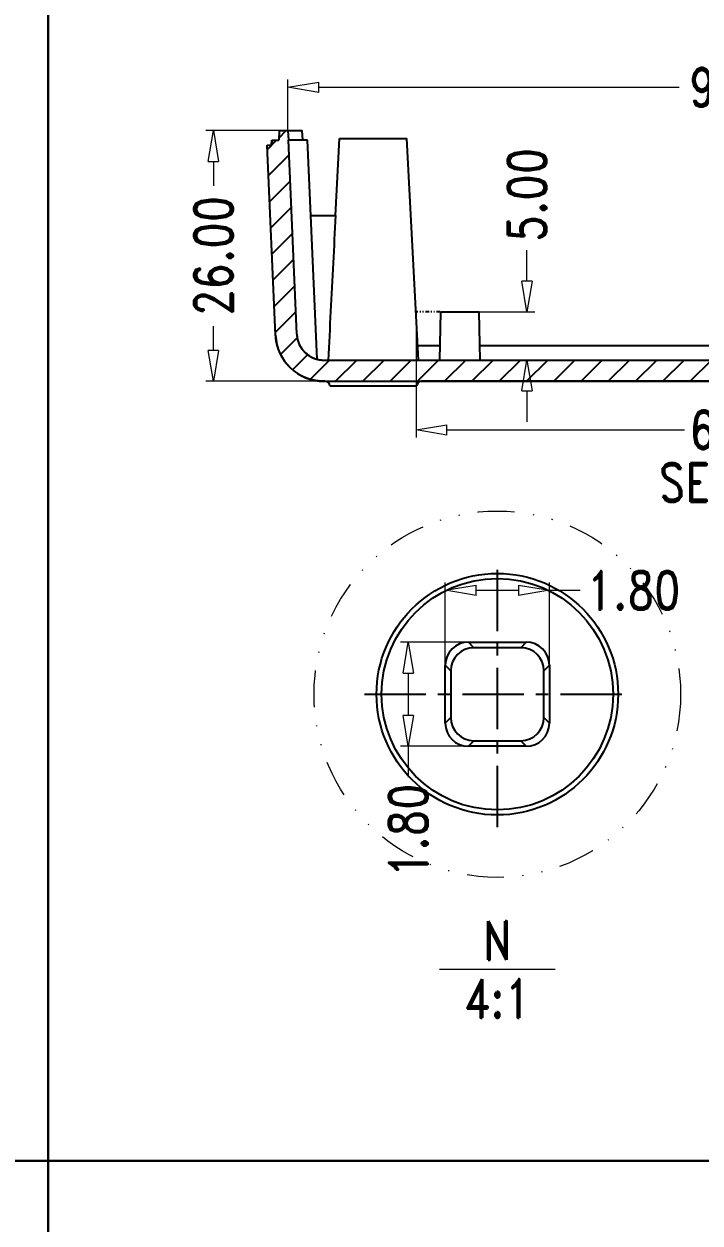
# Model space of a CAD drawing. Header units: millimetres. Extents: x 780 to 1231, y 190 to 834.
# Drawn here: x 1003 to 1073.1, y 505.5 to 629.8 of the extents above; entities that cross this region are included whole.
import ezdxf
from ezdxf.enums import TextEntityAlignment as Align

# ---------------------------------------------------------------- set-up
doc = ezdxf.new("R2010")
doc.units = ezdxf.units.MM
doc.linetypes.add('CENTER', pattern=[50.8, 31.75, -6.35, 6.35, -6.35])
doc.linetypes.add('DIVIDE', pattern=[31.75, 12.7, -6.35, 0, -6.35, 0, -6.35])
doc.layers.add('06___PRT_ALL_SURFS', color=7, linetype='Continuous')
doc.layers.add('dim', color=3, linetype='Continuous', lineweight=9)
doc.layers.add('hatch', color=56, linetype='Continuous', lineweight=9)
doc.styles.add('LongTou', font='romand.shx', dxfattribs={"width": 0.8, "bigfont": 'whgdtxt.shx'})
doc.dimstyles.new('YanXiu', dxfattribs={"dimtxt": 2.5, "dimasz": 2.2, "dimexe": 1, "dimexo": 0, "dimgap": 0.66, "dimtad": 0, "dimzin": 1, "dimdsep": 46, "dimtxsty": 'LongTou', "dimblk": 'CLOSEDBLANK', "dimcen": 0, "dimclrd": 256, "dimclre": 131, "dimclrt": 42, "dimazin": 0, "dimtfac": 1, "dimtofl": 0, "dimtmove": 0, "dimatfit": 3, "dimldrblk": 'CLOSEDBLANK', "dimfxl": 1, "dimlwd": 5, "dimlwe": 5, "dimarcsym": 0})

# ---------------------------------------------------------------- blocks, each defined once
blk = doc.blocks.new('_ClosedBlank')
at = {"color": 0, "linetype": 'ByBlock', "lineweight": -2}
for p, q in [((-1, 0.167), (0, 0)), ((-1, 0.167), (-1, -0.167)), ((0, 0), (-1, -0.167))]:
    blk.add_line(p, q, dxfattribs=at)
blk = doc.blocks.new('*D384')
at = {"layer": 'Defpoints', "color": 0}
for p in [(15.09, -271.15), (-80.61, -275.65), (15.09, -275.65)]:
    blk.add_point(p, dxfattribs=at)
at = {"layer": 'dim', "color": 131, "lineweight": 5}
for p, q in [((-80.61, -275.65), (-80.61, -270.35)), ((15.09, -275.65), (15.09, -270.35))]:
    blk.add_line(p, q, dxfattribs=at)
at = {"layer": 'dim', "lineweight": 5}
for p, q in [((-77.41, -271.15), (-40.04, -271.15)), ((11.89, -271.15), (-25.49, -271.15))]:
    blk.add_line(p, q, dxfattribs=at)
at = {"layer": 'dim', "lineweight": 5, "xscale": 3.2, "yscale": 3.2, "zscale": 3.2, "rotation": 180}
blk.add_blockref('_ClosedBlank', (-80.61, -271.15), dxfattribs=at)
at = {"layer": 'dim', "lineweight": 5, "xscale": 3.2, "yscale": 3.2, "zscale": 3.2}
blk.add_blockref('_ClosedBlank', (15.09, -271.15), dxfattribs=at)
at = {"layer": 'dim', "color": 42, "insert": (-32.76, -271.15), "char_height": 4, "attachment_point": 5, "style": 'LongTou'}
blk.add_mtext('95.70', dxfattribs=at)
blk = doc.blocks.new('*D382')
at = {"layer": 'Defpoints', "color": 0}
for p in [(-81.51, -275.65), (-88.32, -301.65), (-76.88, -301.65)]:
    blk.add_point(p, dxfattribs=at)
at = {"layer": 'dim', "color": 131, "lineweight": 5}
for p, q in [((-81.51, -275.65), (-89.12, -275.65)), ((-76.88, -301.65), (-89.12, -301.65))]:
    blk.add_line(p, q, dxfattribs=at)
at = {"layer": 'dim', "lineweight": 5}
for p, q in [((-88.32, -278.85), (-88.32, -281.38)), ((-88.32, -298.45), (-88.32, -295.93))]:
    blk.add_line(p, q, dxfattribs=at)
at = {"layer": 'dim', "lineweight": 5, "xscale": 3.2, "yscale": 3.2, "zscale": 3.2}
for p, rotation in [((-88.32, -275.65), 90), ((-88.32, -301.65), 270)]:
    blk.add_blockref('_ClosedBlank', p, dxfattribs=dict(at, rotation=rotation))
at = {"layer": 'dim', "color": 42, "insert": (-88.32, -288.65), "char_height": 4, "attachment_point": 5, "rotation": 90, "style": 'LongTou'}
blk.add_mtext('26.00', dxfattribs=at)
blk = doc.blocks.new('*D383')
at = {"layer": 'Defpoints', "color": 0}
for p in [(-67.32, -294.45), (1.79, -294.45), (1.79, -306.69)]:
    blk.add_point(p, dxfattribs=at)
at = {"layer": 'dim', "color": 131, "lineweight": 5}
for p, q in [((-67.32, -294.45), (-67.32, -307.49)), ((1.79, -294.45), (1.79, -307.49))]:
    blk.add_line(p, q, dxfattribs=at)
at = {"layer": 'dim', "lineweight": 5}
for p, q in [((-64.12, -306.69), (-39.5, -306.69)), ((-1.41, -306.69), (-26.02, -306.69))]:
    blk.add_line(p, q, dxfattribs=at)
at = {"layer": 'dim', "lineweight": 5, "xscale": 3.2, "yscale": 3.2, "zscale": 3.2, "rotation": 180}
blk.add_blockref('_ClosedBlank', (-67.32, -306.69), dxfattribs=at)
at = {"layer": 'dim', "lineweight": 5, "xscale": 3.2, "yscale": 3.2, "zscale": 3.2}
blk.add_blockref('_ClosedBlank', (1.79, -306.69), dxfattribs=at)
at = {"layer": 'dim', "color": 42, "insert": (-32.76, -306.69), "char_height": 4, "attachment_point": 5, "style": 'LongTou'}
blk.add_mtext('69.11', dxfattribs=at)
blk = doc.blocks.new('*D381')
at = {"layer": 'Defpoints', "color": 0}
for p in [(-60.76, -294.45), (-55.82, -294.45), (-60.85, -299.45)]:
    blk.add_point(p, dxfattribs=at)
at = {"layer": 'dim', "lineweight": 5}
for p, q in [((-55.82, -291.25), (-55.82, -288.05)), ((-55.82, -302.65), (-55.82, -305.85))]:
    blk.add_line(p, q, dxfattribs=at)
at = {"layer": 'dim', "color": 131, "lineweight": 5}
for p, q in [((-60.76, -294.45), (-55.02, -294.45)), ((-60.85, -299.45), (-55.02, -299.45))]:
    blk.add_line(p, q, dxfattribs=at)
at = {"layer": 'dim', "lineweight": 5, "xscale": 3.2, "yscale": 3.2, "zscale": 3.2}
for p, rotation in [((-55.82, -294.45), 270), ((-55.82, -299.45), 90)]:
    blk.add_blockref('_ClosedBlank', p, dxfattribs=dict(at, rotation=rotation))
at = {"layer": 'dim', "color": 42, "insert": (-55.82, -282.3), "char_height": 4, "attachment_point": 5, "rotation": 90, "style": 'LongTou'}
blk.add_mtext('5.00', dxfattribs=at)
blk = doc.blocks.new('*D60')
at = {"layer": 'Defpoints', "color": 0}
for p in [(-3, 5.4), (-9.24, -5.4), (-3, -5.4)]:
    blk.add_point(p, dxfattribs=at)
at = {"layer": 'dim', "color": 131, "lineweight": 5}
for p, q in [((-3, 5.4), (-10.04, 5.4)), ((-3, -5.4), (-10.04, -5.4))]:
    blk.add_line(p, q, dxfattribs=at)
at = {"layer": 'dim', "lineweight": 5}
for p, q in [((-9.24, 2.2), (-9.24, -2.2)), ((-9.24, -5.4), (-9.24, -8.6))]:
    blk.add_line(p, q, dxfattribs=at)
at = {"layer": 'dim', "lineweight": 5, "xscale": 3.2, "yscale": 3.2, "zscale": 3.2}
for p, rotation in [((-9.24, 5.4), 90), ((-9.24, -5.4), 270)]:
    blk.add_blockref('_ClosedBlank', p, dxfattribs=dict(at, rotation=rotation))
at = {"layer": 'dim', "color": 6, "insert": (-9.24, -14.12), "char_height": 4, "attachment_point": 5, "rotation": 90, "style": 'LongTou'}
blk.add_mtext('1.80', dxfattribs=at)
blk = doc.blocks.new('*D61')
at = {"layer": 'Defpoints', "color": 0}
for p in [(5.4, 10.78), (-5.4, 3), (5.4, 3)]:
    blk.add_point(p, dxfattribs=at)
at = {"layer": 'dim', "color": 131, "lineweight": 5}
for p, q in [((-5.4, 3), (-5.4, 11.58)), ((5.4, 3), (5.4, 11.58))]:
    blk.add_line(p, q, dxfattribs=at)
at = {"layer": 'dim', "lineweight": 5}
for p, q in [((-2.2, 10.78), (2.2, 10.78)), ((5.4, 10.78), (8.6, 10.78))]:
    blk.add_line(p, q, dxfattribs=at)
at = {"layer": 'dim', "lineweight": 5, "xscale": 3.2, "yscale": 3.2, "zscale": 3.2, "rotation": 180}
blk.add_blockref('_ClosedBlank', (-5.4, 10.78), dxfattribs=at)
at = {"layer": 'dim', "lineweight": 5, "xscale": 3.2, "yscale": 3.2, "zscale": 3.2}
blk.add_blockref('_ClosedBlank', (5.4, 10.78), dxfattribs=at)
at = {"layer": 'dim', "color": 6, "insert": (14.12, 10.78), "char_height": 4, "attachment_point": 5, "style": 'LongTou'}
blk.add_mtext('1.80', dxfattribs=at)
blk = doc.blocks.new('u58')
at = {"color": 1, "linetype": 'CENTER', "ltscale": 0.2}
for p, q in [((0, -13.776), (0, 13.776)), ((-13.776, 0), (13.776, 0))]:
    blk.add_line(p, q, dxfattribs=at)
at = {"color": 7}
for p, q in [((-2.424, 4.824), (-3, 5.4)), ((-3, 5.4), (3, 5.4)), ((3, 5.4), (2.424, 4.824)), ((2.424, 4.824), (-2.424, 4.824)), ((-5.4, -3), (-5.4, 3)), ((-4.824, 2.424), (-5.4, 3)), ((5.4, 3), (4.824, 2.424)), ((5.4, 3), (5.4, -3)), ((-4.824, 2.424), (-4.824, -2.424)), ((4.824, -2.424), (4.824, 2.424)), ((-5.4, -3), (-4.824, -2.424)), ((5.4, -3), (4.824, -2.424)), ((-3, -5.4), (-2.424, -4.824)), ((-2.424, -4.824), (2.424, -4.824)), ((3, -5.4), (2.424, -4.824)), ((3, -5.4), (-3, -5.4))]:
    blk.add_line(p, q, dxfattribs=at)
for radius in [12.524, 12]:
    blk.add_circle((0, 0), radius, dxfattribs=at)
for centre, major_axis, start_param, end_param in [((-3, 3), (1.698, -1.698), 2.3563468, 3.9268385), ((3, 3), (1.698, 1.698), -0.7852459, 0.7852459), ((-2.424, 2.424), (-1.698, 1.698), -0.7852459, 0.7852459), ((2.424, 2.424), (-1.698, -1.698), 2.3563468, 3.9268385), ((-2.424, -2.424), (1.698, 1.698), 2.3563468, 3.9268385), ((2.424, -2.424), (-1.698, 1.698), 2.3563468, 3.9268385), ((-3, -3), (1.698, 1.698), -3.9268385, -2.3563468), ((3, -3), (1.698, -1.698), -0.7852459, 0.7852459)]:
    blk.add_ellipse(centre, major_axis=major_axis, ratio=0.9996955, start_param=start_param, end_param=end_param, dxfattribs=at)
at = {"layer": 'hatch', "color": 4, "linetype": 'DIVIDE', "ltscale": 0.3}
blk.add_circle((0, 0), 19, dxfattribs=at)
at = {"layer": 'dim'}
dim = blk.add_linear_dim(base=(5.4, 10.781), p1=(-5.4, 3), p2=(5.4, 3), dimstyle='YanXiu', override={"dimtxt": 4, "dimasz": 3.2, "dimexe": 0.7996, "dimgap": 0.7996, "dimlfac": 0.166667, "dimclrt": 6}, dxfattribs=at)
dim.commit()
dim.dimension.update_dxf_attribs({"geometry": '*D61', "text_midpoint": (14.123, 10.781)})
dim = blk.add_linear_dim(base=(-9.243, -5.4), p1=(-3, 5.4), p2=(-3, -5.4), angle=90, dimstyle='YanXiu', override={"dimtxt": 4, "dimasz": 3.2, "dimexe": 0.7996, "dimgap": 0.7996, "dimlfac": 0.166667, "dimclrt": 6}, dxfattribs=at)
dim.commit()
dim.dimension.update_dxf_attribs({"geometry": '*D60', "text_midpoint": (-9.243, -14.123)})
blk = doc.blocks.new('*u464')
h = blk.add_hatch()
h.set_pattern_fill('2', color=5, scale=2, angle=45, style=0, pattern_type=0)
h.set_pattern_definition([(45, (-404.7483, -52.4795), (-1.4142136, 1.4142136), [])])
edge = h.paths.add_edge_path()
edge.add_line((116.837, 80.87), (72.715, 80.87))
edge.add_line((72.715, 80.87), (72.715, 83.07))
edge.add_line((100.628, 83.07), (72.715, 83.07))
edge.add_line((100.628, 83.07), (100.715, 88.07))
edge.add_line((101.815, 88.07), (100.715, 88.07))
edge.add_line((101.908, 82.77), (101.815, 88.07))
edge.add_line((103.523, 82.77), (101.908, 82.77))
edge.add_line((103.523, 82.77), (103.615, 88.07))
edge.add_line((104.715, 88.07), (103.615, 88.07))
edge.add_line((104.802, 83.07), (104.715, 88.07))
edge.add_line((116.837, 83.07), (104.802, 83.07))
edge.add_spline(control_points=[(116.837, 83.07), (118.421, 83.07), (119.565, 84.165), (119.635, 85.748)], knot_values=[0, 0, 0, 0, 1, 1, 1, 1], weights=[1, 0.8149093, 0.8149093, 1], degree=3, periodic=0)
edge.add_line((119.635, 85.748), (120.513, 105.87))
edge.add_line((120.565, 106.87), (120.513, 105.87))
edge.add_line((121.461, 106.87), (120.565, 106.87))
edge.add_line((121.461, 106.87), (121.513, 105.87))
edge.add_line((122.215, 105.87), (121.513, 105.87))
edge.add_line((122.241, 105.37), (122.215, 105.87))
edge.add_line((122.693, 105.37), (122.241, 105.37))
edge.add_line((122.693, 105.37), (121.832, 85.652))
edge.add_spline(control_points=[(116.837, 80.87), (119.666, 80.87), (121.709, 82.826), (121.832, 85.652)], knot_values=[0, 0, 0, 0, 1, 1, 1, 1], weights=[1, 0.8149093, 0.8149093, 1], degree=3, periodic=0)
edge = h.paths.add_edge_path()
edge.add_line((72.715, 80.87), (72.715, 83.07))
edge.add_line((72.715, 80.87), (72.715, 83.07))
edge = h.paths.add_edge_path()
edge.add_line((28.593, 80.87), (72.715, 80.87))
edge.add_spline(control_points=[(28.593, 80.87), (25.765, 80.87), (23.721, 82.826), (23.598, 85.652)], knot_values=[0, 0, 0, 0, 1, 1, 1, 1], weights=[1, 0.8149093, 0.8149093, 1], degree=3, periodic=0)
edge.add_line((23.598, 85.652), (22.737, 105.37))
edge.add_line((22.737, 105.37), (23.189, 105.37))
edge.add_line((23.189, 105.37), (23.215, 105.87))
edge.add_line((23.215, 105.87), (23.917, 105.87))
edge.add_line((23.97, 106.87), (23.917, 105.87))
edge.add_line((23.97, 106.87), (24.865, 106.87))
edge.add_line((24.865, 106.87), (24.917, 105.87))
edge.add_line((25.796, 85.748), (24.917, 105.87))
edge.add_spline(control_points=[(25.796, 85.748), (25.865, 84.165), (27.009, 83.07), (28.593, 83.07)], knot_values=[0, 0, 0, 0, 1, 1, 1, 1], weights=[1, 0.8149093, 0.8149093, 1], degree=3, periodic=0)
edge.add_line((28.593, 83.07), (72.715, 83.07))
edge.add_line((72.715, 80.87), (72.715, 83.07))
at = {"color": 7}
for p, q in [((23.189, 105.37), (23.215, 105.87)), ((23.215, 105.87), (23.189, 105.37)), ((23.215, 105.87), (23.917, 105.87)), ((23.215, 105.87), (23.917, 105.87)), ((23.97, 106.87), (23.917, 105.87)), ((23.97, 106.87), (23.917, 105.87)), ((23.97, 106.87), (24.865, 106.87)), ((23.97, 106.87), (26.363, 106.87)), ((24.865, 106.87), (24.917, 105.87)), ((24.865, 106.87), (24.917, 105.87)), ((25.796, 85.748), (24.917, 105.87)), ((25.796, 85.748), (24.917, 105.87)), ((26.919, 105.87), (24.917, 105.87)), ((26.415, 105.87), (26.363, 106.87)), ((27.911, 83.154), (26.919, 105.87)), ((29.796, 98.07), (30.215, 106.07)), ((30.215, 106.07), (37.215, 106.07)), ((38.421, 83.07), (37.215, 106.07)), ((23.598, 85.652), (22.737, 105.37)), ((22.737, 105.37), (23.189, 105.37)), ((23.598, 85.652), (22.737, 105.37)), ((22.737, 105.37), (23.189, 105.37)), ((27.26, 98.07), (29.812, 98.07)), ((40.628, 83.07), (40.715, 88.07)), ((40.715, 88.07), (44.715, 88.07)), ((44.802, 83.07), (44.715, 88.07)), ((38.342, 84.57), (40.654, 84.57)), ((44.776, 84.57), (100.654, 84.57)), ((28.593, 83.07), (72.715, 83.07)), ((28.593, 83.07), (100.628, 83.07)), ((28.593, 80.87), (72.715, 80.87)), ((28.593, 80.87), (116.837, 80.87)), ((38.216, 80.37), (29.215, 80.37))]:
    blk.add_line(p, q, dxfattribs=at)
at = {"color": 2, "linetype": 'DIVIDE', "ltscale": 0.03}
blk.add_line((40.659, 88.07), (38.159, 88.07), dxfattribs=at)
at = {"color": 7}
for centre, radius, start, end in [((28.593, 85.87), 5, 182.5, 270), ((28.593, 85.87), 2.8, 182.5, 270), ((28.715, 80.37), 0.5, 2, 90), ((38.715, 80.37), 0.5, 90, 178)]:
    blk.add_arc(centre, radius, start, end, dxfattribs=at)
for points, start_tangent, end_tangent in [([(29.812, 98.07), (29.557, 93.117), (29.301, 88.116), (29.043, 83.07)], (-0.0512984, -0.9986834), (-0.0510435, -0.9986964)), ([(28.593, 80.87), (28.539, 80.87), (28.485, 80.871), (28.43, 80.873), (28.375, 80.875), (28.32, 80.878), (28.265, 80.881), (28.21, 80.885), (28.154, 80.889), (28.098, 80.895), (28.043, 80.901), (27.987, 80.907), (27.93, 80.914), (27.874, 80.922), (27.818, 80.931), (27.761, 80.94), (27.705, 80.95), (27.648, 80.96), (27.591, 80.971), (27.535, 80.983), (27.478, 80.996), (27.421, 81.009), (27.364, 81.023), (27.307, 81.038), (27.25, 81.054), (27.194, 81.07), (27.137, 81.087), (27.08, 81.105), (27.023, 81.123), (26.967, 81.142), (26.91, 81.162), (26.854, 81.182), (26.797, 81.204), (26.741, 81.226), (26.685, 81.248), (26.629, 81.272), (26.573, 81.296), (26.518, 81.321), (26.462, 81.347), (26.407, 81.373), (26.352, 81.4), (26.298, 81.428), (26.243, 81.457), (26.189, 81.486), (26.135, 81.516), (26.081, 81.547), (26.028, 81.578), (25.975, 81.61), (25.922, 81.643), (25.87, 81.677), (25.818, 81.711), (25.766, 81.746), (25.715, 81.781), (25.664, 81.818), (25.614, 81.854), (25.564, 81.892), (25.515, 81.93), (25.465, 81.969), (25.417, 82.009), (25.369, 82.049), (25.321, 82.089), (25.274, 82.131), (25.227, 82.173), (25.181, 82.215), (25.136, 82.258), (25.091, 82.302), (25.046, 82.346), (25.002, 82.391), (24.959, 82.436), (24.916, 82.482), (24.874, 82.528), (24.832, 82.575), (24.791, 82.623), (24.751, 82.67), (24.711, 82.719), (24.672, 82.767), (24.634, 82.817), (24.596, 82.866), (24.559, 82.916), (24.523, 82.967), (24.487, 83.018), (24.452, 83.069), (24.417, 83.12), (24.384, 83.172), (24.35, 83.224), (24.318, 83.277), (24.287, 83.33), (24.256, 83.383), (24.225, 83.436), (24.196, 83.49), (24.167, 83.544), (24.139, 83.598), (24.112, 83.653), (24.085, 83.707), (24.059, 83.762), (24.034, 83.817), (24.01, 83.873), (23.986, 83.928), (23.963, 83.983), (23.941, 84.039), (23.919, 84.095), (23.898, 84.151), (23.878, 84.207), (23.859, 84.263), (23.84, 84.319), (23.822, 84.375), (23.805, 84.431), (23.788, 84.487), (23.772, 84.543), (23.757, 84.6), (23.743, 84.656), (23.729, 84.712), (23.716, 84.768), (23.704, 84.824), (23.692, 84.88), (23.681, 84.936), (23.671, 84.992), (23.661, 85.048), (23.652, 85.103), (23.644, 85.159), (23.636, 85.214), (23.629, 85.27), (23.623, 85.325), (23.617, 85.38), (23.612, 85.435), (23.608, 85.489), (23.604, 85.544), (23.601, 85.598), (23.598, 85.652)], (-1, 0), (-0.0436194, 0.9990482)), ([(25.796, 85.748), (25.797, 85.718), (25.799, 85.687), (25.801, 85.657), (25.804, 85.626), (25.807, 85.595), (25.81, 85.565), (25.813, 85.534), (25.817, 85.503), (25.822, 85.472), (25.826, 85.441), (25.831, 85.41), (25.837, 85.378), (25.842, 85.347), (25.849, 85.316), (25.855, 85.284), (25.862, 85.253), (25.869, 85.221), (25.877, 85.19), (25.885, 85.159), (25.894, 85.127), (25.902, 85.096), (25.912, 85.064), (25.921, 85.033), (25.931, 85.001), (25.942, 84.97), (25.953, 84.939), (25.964, 84.907), (25.976, 84.876), (25.988, 84.845), (26, 84.814), (26.013, 84.782), (26.026, 84.751), (26.04, 84.721), (26.054, 84.69), (26.069, 84.659), (26.084, 84.628), (26.099, 84.598), (26.115, 84.568), (26.131, 84.537), (26.147, 84.507), (26.164, 84.477), (26.181, 84.448), (26.199, 84.418), (26.217, 84.389), (26.236, 84.359), (26.255, 84.33), (26.274, 84.301), (26.294, 84.273), (26.314, 84.244), (26.334, 84.216), (26.355, 84.188), (26.376, 84.16), (26.397, 84.133), (26.419, 84.105), (26.442, 84.078), (26.464, 84.052), (26.487, 84.025), (26.51, 83.999), (26.534, 83.973), (26.558, 83.947), (26.582, 83.922), (26.607, 83.897), (26.632, 83.872), (26.657, 83.847), (26.682, 83.823), (26.708, 83.8), (26.734, 83.776), (26.761, 83.753), (26.787, 83.73), (26.814, 83.708), (26.842, 83.686), (26.869, 83.664), (26.897, 83.642), (26.925, 83.621), (26.953, 83.601), (26.982, 83.58), (27.01, 83.56), (27.039, 83.541), (27.068, 83.522), (27.098, 83.503), (27.127, 83.485), (27.157, 83.467), (27.187, 83.449), (27.217, 83.432), (27.247, 83.415), (27.277, 83.399), (27.308, 83.383), (27.338, 83.367), (27.369, 83.352), (27.4, 83.337), (27.431, 83.323), (27.462, 83.309), (27.493, 83.295), (27.525, 83.282), (27.556, 83.269), (27.588, 83.257), (27.619, 83.245), (27.651, 83.233), (27.682, 83.222), (27.714, 83.212), (27.746, 83.201), (27.778, 83.192), (27.809, 83.182), (27.841, 83.173), (27.873, 83.164), (27.905, 83.156), (27.937, 83.148), (27.969, 83.141), (28, 83.134), (28.032, 83.127), (28.064, 83.121), (28.096, 83.115), (28.127, 83.109), (28.159, 83.104), (28.191, 83.099), (28.222, 83.095), (28.253, 83.091), (28.285, 83.087), (28.316, 83.084), (28.347, 83.081), (28.378, 83.078), (28.409, 83.076), (28.44, 83.074), (28.471, 83.073), (28.502, 83.072), (28.532, 83.071), (28.563, 83.07), (28.593, 83.07)], (0.0436194, -0.9990482), (1, 0))]:
    blk.add_spline(points, degree=3, dxfattribs=dict(at, start_tangent=start_tangent, end_tangent=end_tangent))
at = {"layer": '06___PRT_ALL_SURFS', "color": 7}
for p, q in [((23.598, 85.652), (22.737, 105.37)), ((28.715, 80.87), (28.593, 80.87)), ((106.715, 80.87), (38.715, 80.87))]:
    blk.add_line(p, q, dxfattribs=at)
blk.add_arc((28.593, 85.87), 5, 182.5, 270, dxfattribs=at)
at = {"layer": 'Defpoints'}
for points in [[(-225.168, 321.999), (0, 321.999), (0, 0), (-225.168, 0)], [(0, 321.999), (225.168, 321.999), (225.168, 0), (0, 0)]]:
    blk.add_lwpolyline(points, close=True, dxfattribs=at)
at = {"layer": 'hatch', "color": 6}
blk.add_line((52.586, 19.861), (40.586, 19.861), dxfattribs=at)
blk.add_blockref('u58', (46.586, 48.412))
at = {"layer": 'hatch', "color": 6, "style": 'LongTou', "width": 0.8}
for s, p in [('SEC F-F', (72.715, 70.37)), ('N', (46.586, 22.861)), ('4:1', (46.586, 16.861))]:
    blk.add_text(s, height=4, dxfattribs=at).set_placement(p, align=Align.MIDDLE)
at = {"layer": 'dim'}
for base, p1, p2, picture, middle in [((120.565, 111.37), (24.865, 106.87), (120.565, 106.87), '*D384', (72.715, 111.37)), ((107.272, 75.836), (38.159, 88.07), (107.272, 88.07), '*D383', (72.715, 75.836))]:
    dim = blk.add_linear_dim(base=base, p1=p1, p2=p2, dimstyle='YanXiu', override={"dimtxt": 4, "dimasz": 3.2, "dimexe": 0.7996, "dimgap": 0.7996}, dxfattribs=at)
    dim.commit()
    dim.dimension.update_dxf_attribs({"geometry": picture, "text_midpoint": middle, "insert": (105.477, 382.522)})
for base, p1, p2, picture, middle in [((17.155, 80.87), (23.97, 106.87), (28.593, 80.87), '*D382', (17.155, 93.87)), ((49.658, 88.07), (44.628, 83.07), (44.715, 88.07), '*D381', (49.658, 100.222))]:
    dim = blk.add_linear_dim(base=base, p1=p1, p2=p2, angle=90, dimstyle='YanXiu', override={"dimtxt": 4, "dimasz": 3.2, "dimexe": 0.7996, "dimgap": 0.7996}, dxfattribs=at)
    dim.commit()
    dim.dimension.update_dxf_attribs({"geometry": picture, "text_midpoint": middle, "insert": (105.477, 382.522)})

msp = doc.modelspace()

# ---------------------------------------------------------------- block references
msp.add_blockref('*u464', (1005.47, 511.89))
at = {"rotation": 180}
msp.add_blockref('*u464', (1005.47, 511.89), dxfattribs=at)

doc.saveas('drawing.dxf')
